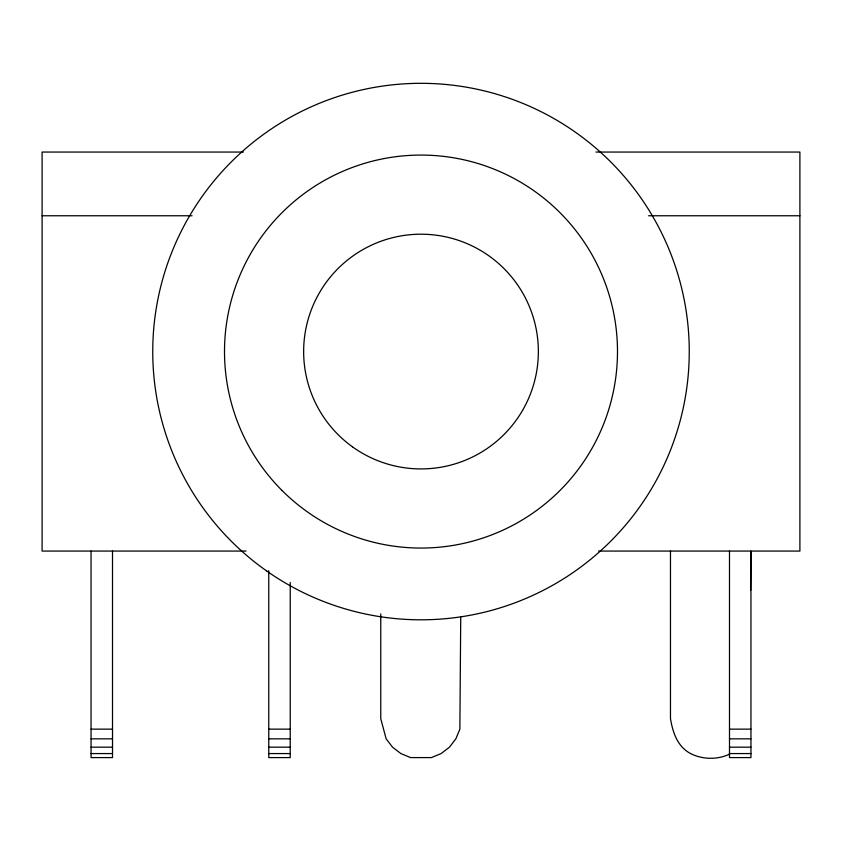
<?xml version="1.0" encoding="UTF-8"?>
<svg xmlns="http://www.w3.org/2000/svg" width="842" height="842" viewBox="0 0 842 842"><rect width="100%" height="100%" fill="white"/><g stroke="black" fill="none" stroke-linecap="round" stroke-linejoin="round"><path stroke-width="1.26" d="M460.732 616.533L459.869 729.14L455.848 738.844L449.449 747.18L441.124 753.569L431.409 757.589L410.591 757.589L400.876 753.569L392.551 747.18L386.152 738.844L380.763 718.731L380.763 613.944M750.643 590.347L750.948 551.068L750.948 757.589L729.488 757.589L729.488 551.068M729.614 754.074C717.668 759.926 702.428 759.61 690.587 753.569C677.442 746.612 672.8 732.498 670.474 718.731L670.474 551.068M243.391 152.055L42.1 152.055L42.1 551.068L246.022 551.068M595.978 152.055L799.9 152.055L799.9 551.068L598.609 551.068M42.1 215.762L192.081 215.762M648.603 215.762L799.9 215.762M91.052 729.14L112.512 729.14M268.766 729.14L290.227 729.14M729.488 729.14L750.948 729.14M91.052 738.844L112.512 738.844M268.766 738.844L290.227 738.844M729.488 738.844L750.948 738.844M91.052 747.18L112.512 747.18M268.766 747.18L290.227 747.18M729.488 747.18L750.948 747.18M91.052 753.569L112.512 753.569M268.766 753.569L290.227 753.569M729.488 753.569L750.948 753.569M290.227 582.496L290.227 757.589L268.766 757.589L268.766 570.708M112.512 551.068L112.512 757.589L91.052 757.589L91.052 551.068M266.472 570.834A268.251 268.251 0 0 0 688.156 375.753A268.251 268.251 0 0 0 308.372 108.102A268.251 268.251 0 0 0 266.472 570.834M352.409 446.786A117.354 117.354 0 0 0 537.764 363.355A117.354 117.354 0 0 0 372.827 244.548A117.354 117.354 0 0 0 352.409 446.786M282.059 490.507A196.491 196.491 0 0 0 610.797 402.413A196.491 196.491 0 0 0 370.143 161.769A196.491 196.491 0 0 0 282.059 490.507"/></g></svg>
